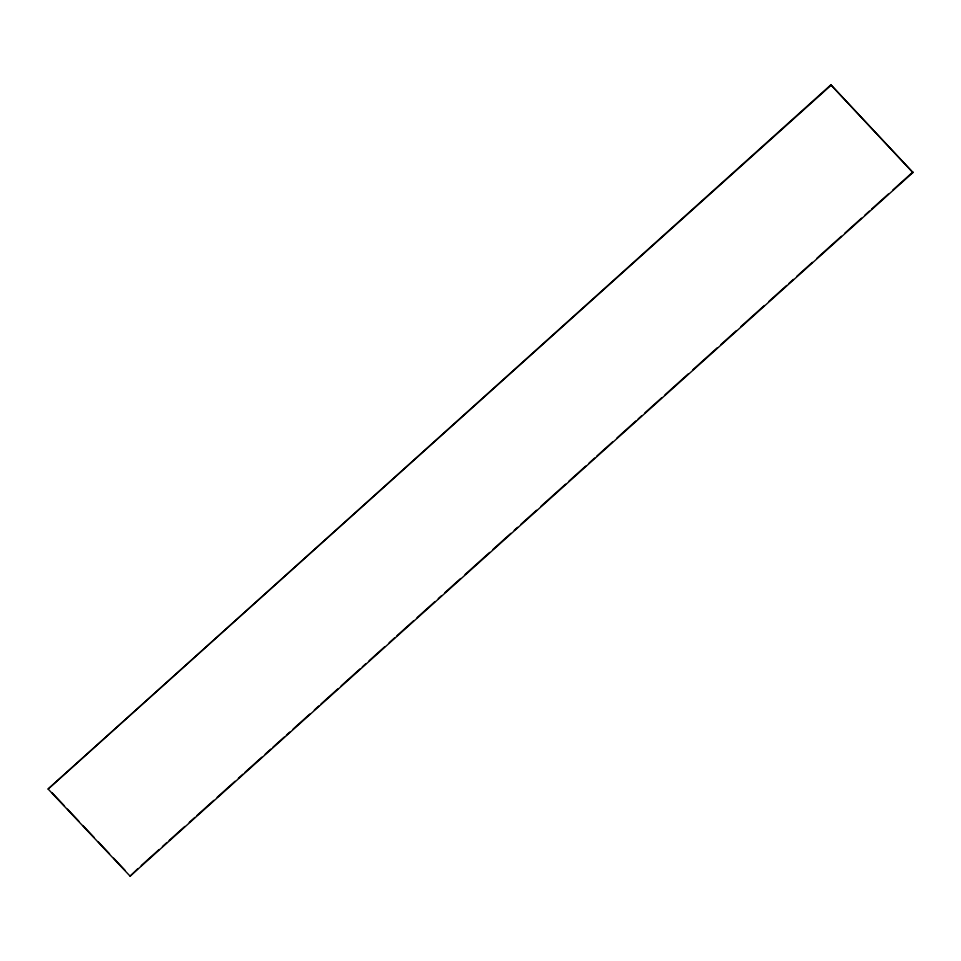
<?xml version="1.0" encoding="UTF-8"?>
<svg xmlns="http://www.w3.org/2000/svg" width="961" height="961" viewBox="0 0 961 961"><rect width="100%" height="100%" fill="white"/><g stroke="black" fill="none" stroke-linecap="round" stroke-linejoin="round"><path stroke-width="1.44" d="M830.881 84.832L48.11 789.017L130.119 876.168L912.95 172.536L830.881 84.832L912.95 172.536M48.11 789.017L830.941 85.373M137.867 868.6L130.119 876.168M141.219 865.585L159.094 849.524M162.445 846.521L166.902 842.497M169.136 840.491L184.776 826.448M189.245 822.424L194.831 817.403M197.053 815.396L213.81 800.345M217.162 797.33L235.025 781.269M238.376 778.266L242.845 774.242M245.079 772.236L261.824 757.184M265.176 754.169L270.762 749.148M272.996 747.141L284.168 737.111M286.402 735.105L289.754 732.09M293.093 729.075L309.85 714.023M314.319 710.011L318.788 705.987M321.022 703.981L337.767 688.929M341.119 685.914L360.099 668.856M362.333 666.838L365.685 663.835M369.036 660.82L384.664 646.765M389.133 642.753L394.719 637.732M396.953 635.726L413.71 620.674M417.05 617.659L434.925 601.598M438.276 598.583L441.628 595.58M444.979 592.565L460.607 578.51M465.076 574.498L489.642 552.419M492.993 549.404L510.856 533.343M514.207 530.328L517.559 527.325M520.91 524.31L536.55 510.255M541.007 506.243L565.585 484.164M568.936 481.149L585.681 466.097M589.033 463.082L594.619 458.061M596.853 456.055L612.481 442M616.95 437.988L635.93 420.918M638.164 418.912L641.516 415.909M644.867 412.894L661.624 397.83M664.976 394.827L688.424 373.745M692.893 369.733L717.459 347.642M720.81 344.639L736.438 330.584M740.907 326.572L764.355 305.49M768.824 301.478L786.699 285.417M788.933 283.411L793.39 279.387M796.741 276.384L812.381 262.329M816.85 258.317L841.416 236.226M844.767 233.223L861.512 218.159M864.864 215.156L869.333 211.132M871.567 209.126L888.312 194.074M892.781 190.062L912.89 171.983M52.146 792.825L64.447 805.895M67.522 809.162L78.802 821.15M82.898 825.511L94.178 837.499M98.274 841.848L109.554 853.836M113.65 858.197L124.93 870.173"/></g></svg>
